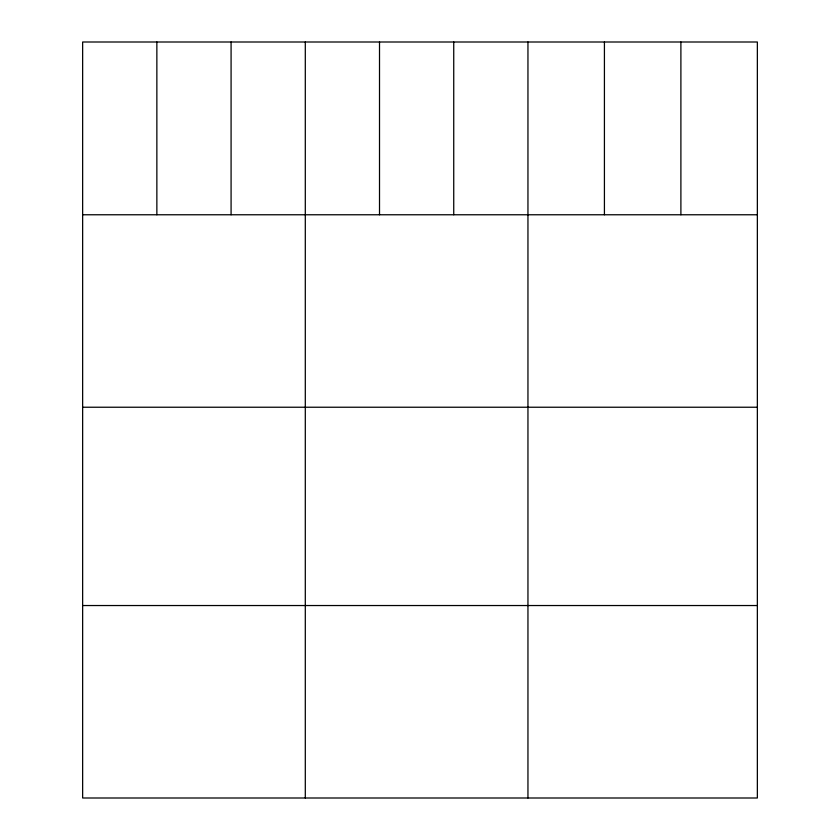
<?xml version="1.0" encoding="UTF-8"?>
<svg xmlns="http://www.w3.org/2000/svg" width="840" height="840" viewBox="0 0 840 840"><rect width="100%" height="100%" fill="white"/><g stroke="black" fill="none" stroke-linecap="round" stroke-linejoin="round"><path stroke-width="1.26" d="M757.355 214.767L757.355 798L82.645 798L82.645 42L757.355 42L757.355 214.767L82.645 214.767M82.645 407.232L757.355 407.232M82.645 605.535L757.355 605.535M680.894 42L680.894 214.767M604.422 42L604.422 214.767M527.951 42L527.951 798M453.737 42L453.737 214.767M379.512 42L379.512 214.767M305.298 42L305.298 798M231.084 42L231.084 214.767M156.859 42L156.859 214.767"/></g></svg>
